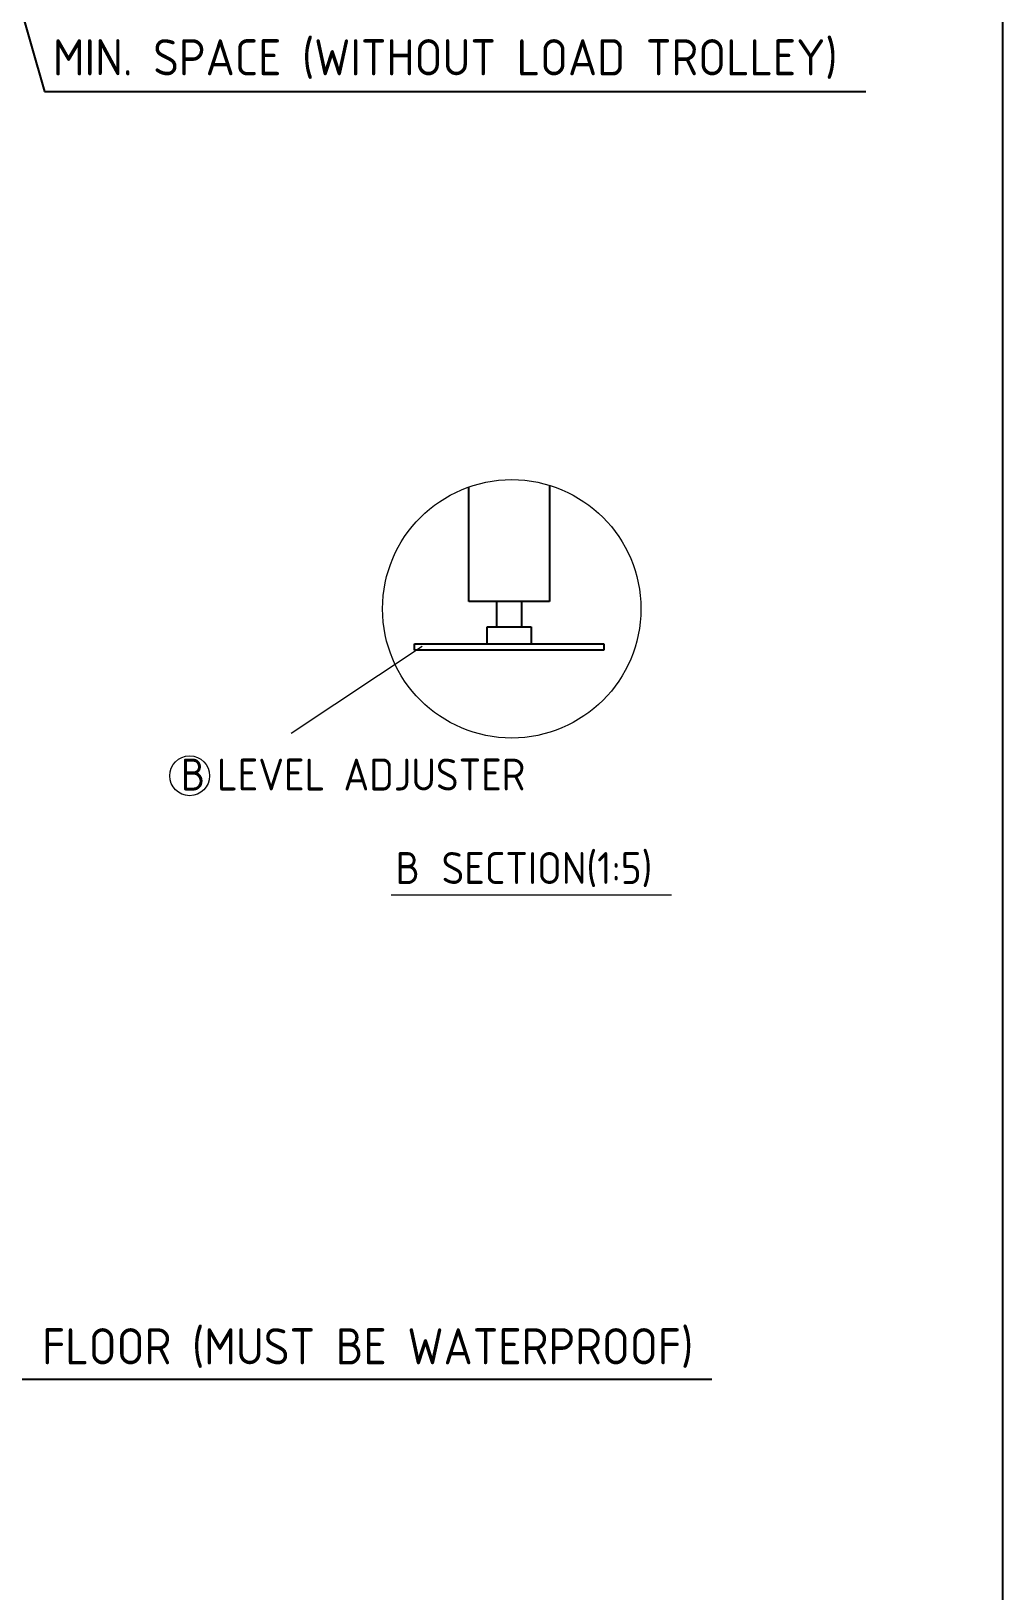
# Model space of a CAD drawing. Header units: millimetres. Extents: x -406921 to 13185, y -22195 to 9270.
# Drawn here: x 10900 to 13185, y 1895 to 5562 of the extents above; entities that cross this region are included whole.
import ezdxf

# ---------------------------------------------------------------- set-up
doc = ezdxf.new("R2010")
doc.units = ezdxf.units.MM
doc.header["$MEASUREMENT"] = 0
doc.layers.get('0').update_dxf_attribs({"lineweight": 25})
doc.layers.add('D', color=3, linetype='Continuous', lineweight=13)
doc.styles.get("Standard").update_dxf_attribs({"font": 'KAIU.TTF'})
doc.styles.add('STU25', font='isocp2.shx')
doc.dimstyles.new('STU25$7', dxfattribs={"dimscale": 35, "dimtxt": 2.5, "dimasz": 2, "dimexe": 1.25, "dimexo": 0.625, "dimgap": 1, "dimtad": 0, "dimdec": 4, "dimdsep": 46, "dimtxsty": 'STU25', "dimcen": 2.5, "dimazin": 2, "dimtfac": 1, "dimtdec": 4, "dimtmove": 0, "dimatfit": 3, "dimfxl": 0, "dimtolj": 1, "dimtzin": 0, "dimarcsym": 0})

msp = doc.modelspace()

# ---------------------------------------------------------------- linework, layer by layer
at = {"linetype": 'Continuous'}
for p, q in [((11928.91, 4221.26), (11928.91, 4490.084)), ((12118.91, 4494.06), (12118.91, 4221.26)), ((12118.91, 4221.26), (11928.91, 4221.26)), ((11993.91, 4221.26), (11993.91, 4161.26)), ((12053.91, 4161.26), (12053.91, 4221.26)), ((11971.948, 4161.26), (12075.871, 4161.26)), ((11971.948, 4121.26), (11971.948, 4161.26)), ((12075.871, 4161.26), (12075.871, 4121.26)), ((11801.41, 4121.26), (12246.41, 4121.26)), ((11801.41, 4106.26), (11801.41, 4121.26)), ((12246.41, 4121.26), (12246.41, 4106.26)), ((12246.41, 4106.26), (11801.41, 4106.26))]:
    msp.add_line(p, q, dxfattribs=at)
at = {"layer": 'D', "linetype": 'Continuous'}
msp.add_line((11819.345, 4114.959), (11511.3, 3910.619), dxfattribs=at)
at = {"layer": 'D'}
msp.add_line((11746.371, 3530.793), (12406.151, 3530.793), dxfattribs=at)
for centre, radius in [((12029.945, 4203.646), 303.734), ((11272.53, 3811.142), 46.868)]:
    msp.add_circle(centre, radius, dxfattribs=at)
at = {"layer": 'Defpoints', "color": 6}
msp.add_lwpolyline([(0, 9270), (0, 0), (13185, 0), (13185, 9270)], close=True, dxfattribs=at)

# ---------------------------------------------------------------- texts
at = {"layer": 'D', "color": 11, "attachment_point": 1}
for s, insert, char_height in [('{\\Fisocp2.shx;\\C3;MIN. SPACE (WITHOUT LOAD TROLLEY)}', (10950.872, 5542.952), 85), ('{\\Fisocp2.shx;\\C3;B\\f???|b0|i0|c0|p65; \\Fisocp2.shx;LEVEL ADJUSTER}', (11251.719, 3851.492), 75), ('{\\Fisocp2.shx;B} {\\Fisocp2.shx;SECTION(1:5)}', (11756.604, 3631.711), 75), ('{\\Fisocp2.shx;\\C3;FLOOR (MUST BE WATERPROOF)}', (10925.405, 2512.168), 85)]:
    msp.add_mtext(s, dxfattribs=dict(at, insert=insert, char_height=char_height))

# ---------------------------------------------------------------- leaders
at = {"layer": 'D'}
for points in [[(10776.589, 5960.827), (10930.926, 5420.028), (12862.914, 5420.028)], [(10565.875, 2729.033), (10874.972, 2392.124), (12500.933, 2392.124)]]:
    msp.add_leader(points, dimstyle='STU25$7', override={"dimgap": 1, "dimtad": 0}, dxfattribs=at)

doc.saveas('drawing.dxf')
